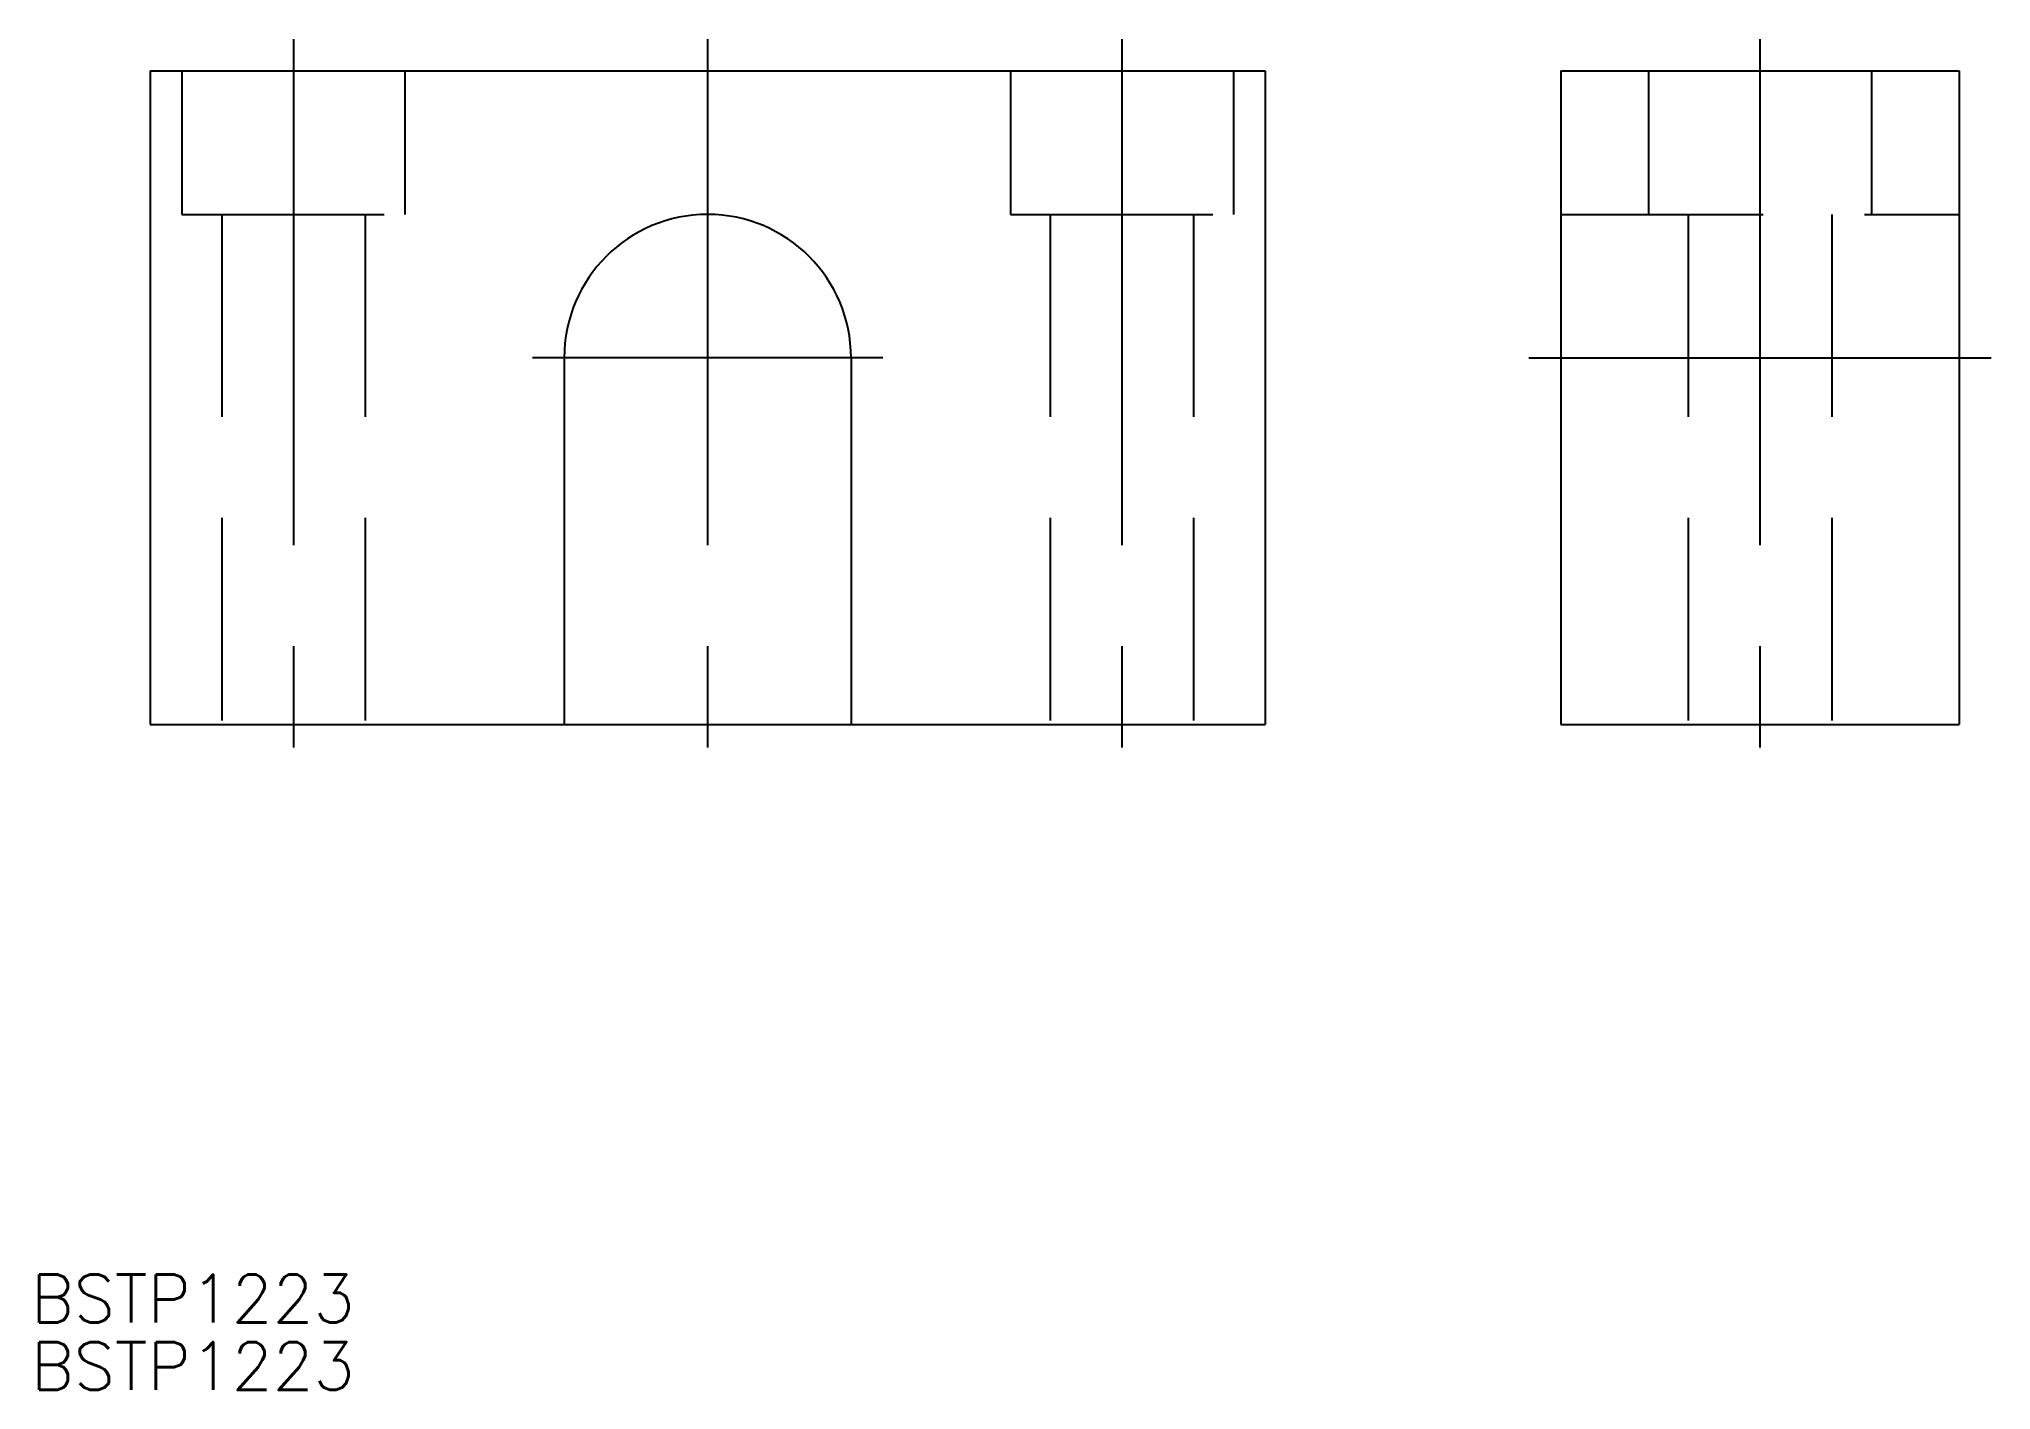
# Model space of a CAD drawing. Extents: x -42 to 81, y -42 to 43.
import ezdxf

# ---------------------------------------------------------------- set-up
doc = ezdxf.new("R2010")
doc.units = 0
doc.linetypes.add('CENTER', pattern=[50.8, 31.75, -6.35, 6.35, -6.35])
doc.linetypes.add('DASHED', pattern=[19.05, 12.7, -6.35])
doc.layers.get('0').update_dxf_attribs({"linetype": 'CONTINUOUS'})
doc.layers.add('CENTER', color=1, linetype='CENTER')
doc.styles.get("Standard").update_dxf_attribs({"font": 'txt.shx', "height": 3, "bigfont": 'bigfont.shx'})

# ---------------------------------------------------------------- blocks, each defined once
blk = doc.blocks.new('*U2')
at = {"color": 7, "linetype": 'CONTINUOUS'}
blk.add_text('BSTP1223', height=3, dxfattribs=at).set_placement((-42.48, -37.52))
blk = doc.blocks.new('*U3')
at = {"color": 7, "linetype": 'CONTINUOUS'}
blk.add_text('BSTP1223', height=3, dxfattribs=at).set_placement((-42.48, -41.76))

msp = doc.modelspace()

# ---------------------------------------------------------------- linework, layer by layer
at = {"color": 7, "linetype": 'CONTINUOUS'}
for p, q in [((-35, 41), (35, 41)), ((-35, 41), (-35, 0)), ((35, 41), (35, 0)), ((53.55, 41), (78.55, 41)), ((53.55, 41), (53.55, 0)), ((78.55, 41), (78.55, 0)), ((-9, 23), (-9, 0)), ((9, 23), (9, 0)), ((-35, 0), (35, 0)), ((53.55, 0), (78.55, 0))]:
    msp.add_line(p, q, dxfattribs=at)
at = {"color": 3, "linetype": 'DASHED'}
for p, q in [((-33, 41), (-33, 32)), ((-19, 41), (-19, 32)), ((19, 41), (19, 32)), ((33, 41), (33, 32)), ((59.05, 41), (59.05, 32)), ((73.05, 41), (73.05, 32)), ((-33, 32), (-19, 32)), ((-30.5, 32), (-30.5, 0)), ((-21.5, 32), (-21.5, 0)), ((19, 32), (33, 32)), ((21.5, 32), (21.5, 0)), ((30.5, 32), (30.5, 0)), ((53.55, 32), (78.55, 32)), ((61.55, 32), (61.55, 0)), ((70.55, 32), (70.55, 0))]:
    msp.add_line(p, q, dxfattribs=at)
at = {"color": 7, "linetype": 'CONTINUOUS'}
msp.add_arc((0, 23), 9, 0, 180, dxfattribs=at)
at = {"layer": 'CENTER', "color": 1, "linetype": 'CENTER'}
for p, q in [((-26, 43), (-26, -2)), ((0, 43), (0, -2)), ((26, 43), (26, -2)), ((66.05, 43), (66.05, -2)), ((11, 23), (-11, 23)), ((51.55, 23), (80.55, 23))]:
    msp.add_line(p, q, dxfattribs=at)

# ---------------------------------------------------------------- block references
at = {"color": 7, "linetype": 'CONTINUOUS'}
for name in ['*U2', '*U3']:
    msp.add_blockref(name, (0, 0), dxfattribs=at)

doc.saveas('drawing.dxf')
